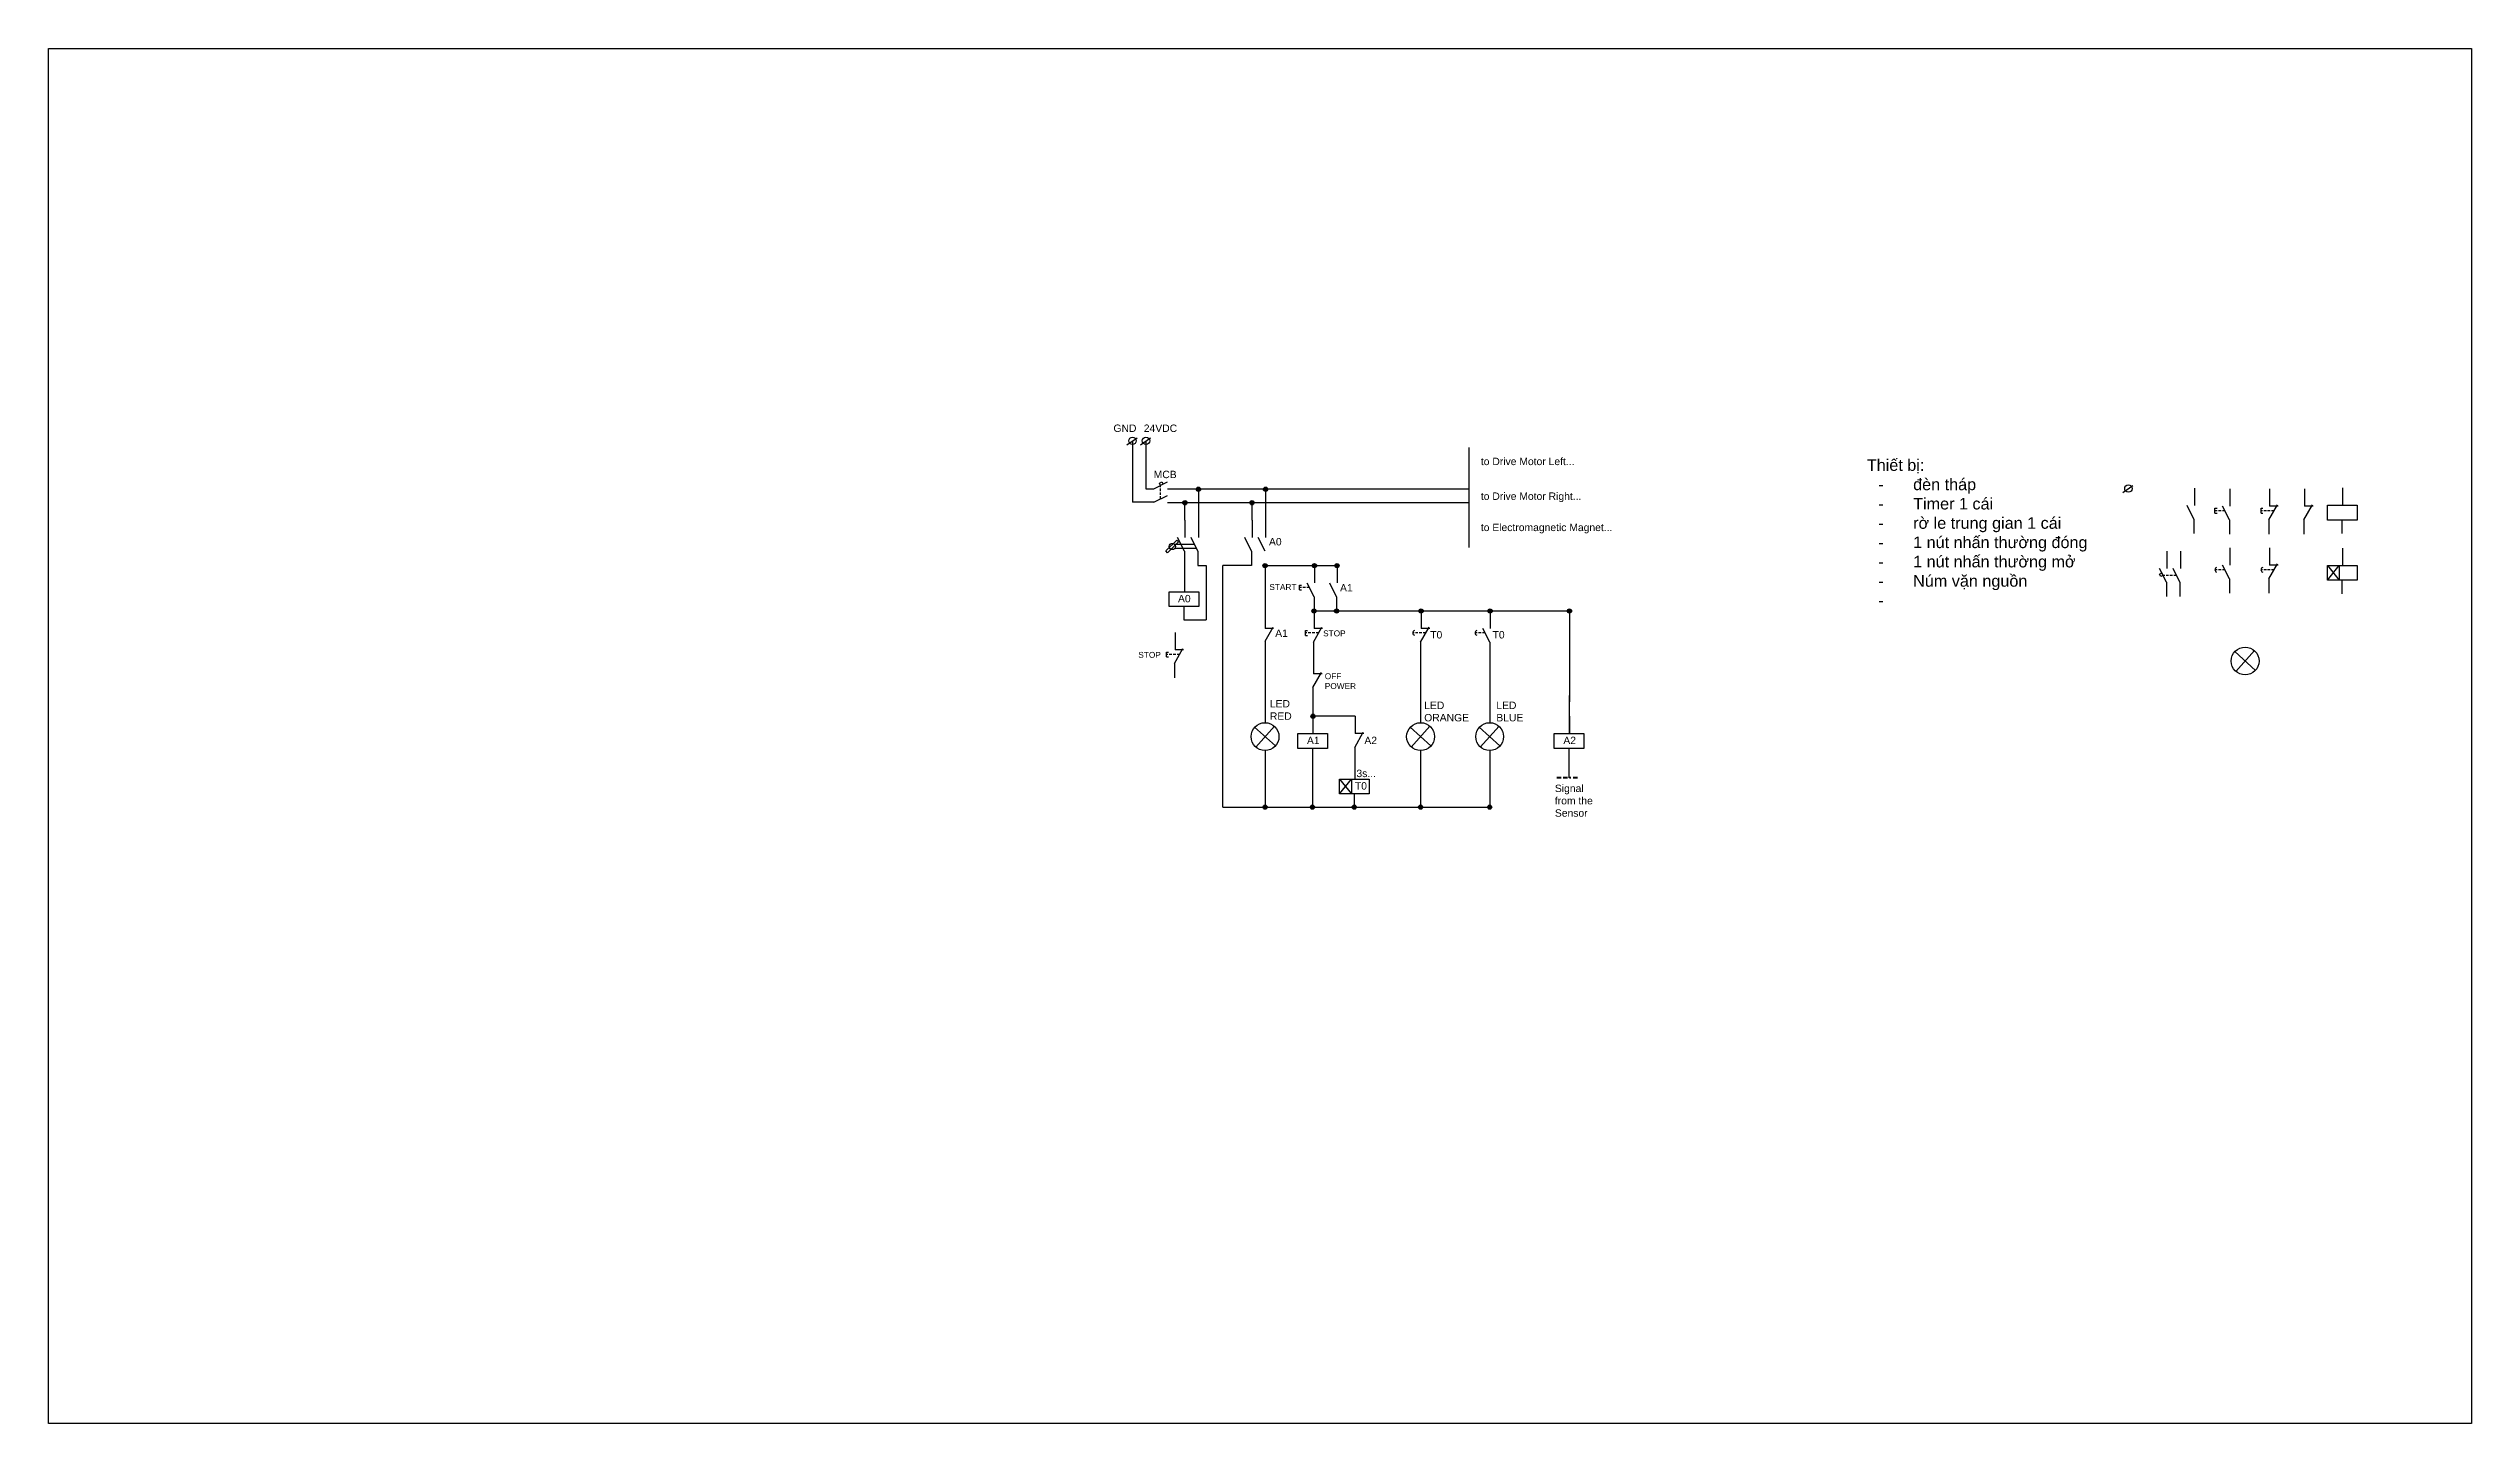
# Model space of a CAD drawing. Header units: millimetres. Extents: x 1 to 623, y -49 to 60.
# Drawn here: x 436.7 to 622.9, y -45.9 to 59.8 of the extents above; entities that cross this region are included whole.
import ezdxf

# ---------------------------------------------------------------- set-up
doc = ezdxf.new("R2010")
doc.units = ezdxf.units.MM
doc.header["$LTSCALE"] = 0.1
doc.linetypes.add('BORDERX2', pattern=[88.9, 25.4, -12.7, 25.4, -12.7, 0, -12.7])
doc.linetypes.add('JIS_02_2.0', pattern=[3, 2, -1])
doc.styles.get("Standard").update_dxf_attribs({"font": 'arial.ttf'})

# ---------------------------------------------------------------- blocks, each defined once
blk = doc.blocks.new('Q')
at = {"ltscale": 0.13}
for p, q in [((535.02, 9.38), (535.93, 8.25)), ((535.02, 8.25), (535.93, 9.38)), ((535.93, 9.38), (535.93, 8.25))]:
    blk.add_line(p, q, dxfattribs=at)
for p, q in [((536.18, 10.71), (536.18, 9.38)), ((536.14, 8.25), (536.14, 7.22))]:
    blk.add_line(p, q)
blk.add_lwpolyline([(535.02, 9.38), (537.3, 9.38), (537.3, 8.25), (535.02, 8.25)], close=True, dxfattribs=at)

msp = doc.modelspace()

# ---------------------------------------------------------------- hatches: boundary and pattern name
at = {"ltscale": 0.13, "true_color": 0x000000}
h = msp.add_hatch(dxfattribs=at)
h.set_pattern_fill('ANGLE', color=18, scale=0.8)
h.set_pattern_definition([(0, (93.4915, 11.241), (0, 5.588), [4.064, -1.524]), (90, (93.4915, 11.241), (-5.588, 3e-16), [4.064, -1.524])])
h.paths.add_polyline_path([(522.1, 26.37), (522.18, 26.2), (522.38, 26.3), (522.29, 26.47)])
h = msp.add_hatch(color=256)
h.dxf.hatch_style = 1
h.paths.add_polyline_path([(525.25, 25.91, 1), (524.93, 25.91, 1)])
h = msp.add_hatch(color=256)
h.dxf.hatch_style = 1
h.paths.add_polyline_path([(530.41, 25.91, 1), (530.09, 25.91, 1)])
h = msp.add_hatch(color=256)
h.dxf.hatch_style = 1
h.paths.add_polyline_path([(524.21, 24.87, 1), (523.89, 24.87, 1)])
h = msp.add_hatch(color=256)
h.dxf.hatch_style = 1
h.paths.add_polyline_path([(529.37, 24.87, 1), (529.05, 24.87, 1)])
h = msp.add_hatch(color=256)
h.dxf.hatch_style = 1
h.paths.add_polyline_path([(530.37, 20.04, 1), (530.05, 20.04, 1)])
h = msp.add_hatch(color=256)
h.dxf.hatch_style = 1
h.paths.add_polyline_path([(534.17, 20.04, 1), (533.84, 20.04, 1)])
h = msp.add_hatch(color=256)
h.dxf.hatch_style = 1
h.paths.add_polyline_path([(535.9, 20.04, 1), (535.58, 20.04, 1)])
h = msp.add_hatch(dxfattribs=at)
h.set_pattern_fill('ANGLE', color=18, scale=0.8)
h.set_pattern_definition([(0, (75.092, 4.534), (0, 5.588), [4.064, -1.524]), (90, (75.092, 4.534), (-5.588, 3e-16), [4.064, -1.524])])
h.paths.add_polyline_path([(598.94, 19.39), (599.04, 19.2), (599.21, 19.29), (599.11, 19.48)])
h = msp.add_hatch(color=256)
h.dxf.hatch_style = 1
h.paths.add_polyline_path([(534.13, 16.55, 1), (533.8, 16.55, 1)])
h = msp.add_hatch(color=256)
h.dxf.hatch_style = 1
h.paths.add_polyline_path([(535.86, 16.55, 1), (535.54, 16.55, 1)])
h = msp.add_hatch(color=256)
h.dxf.hatch_style = 1
h.paths.add_polyline_path([(542.36, 16.55, 1), (542.04, 16.55, 1)])
h = msp.add_hatch(color=256)
h.dxf.hatch_style = 1
h.paths.add_polyline_path([(547.67, 16.55, 1), (547.34, 16.55, 1)])
h = msp.add_hatch(color=256)
h.dxf.hatch_style = 1
h.paths.add_polyline_path([(553.76, 16.55, 1), (553.44, 16.55, 1)])
h = msp.add_hatch(color=256)
h.dxf.hatch_style = 1
h.paths.add_polyline_path([(534.05, 8.47, 1), (533.73, 8.47, 1)])
h = msp.add_hatch(color=256)
h.dxf.hatch_style = 1
h.paths.add_polyline_path([(530.37, 1.48, 1), (530.05, 1.48, 1)])
h = msp.add_hatch(color=256)
h.dxf.hatch_style = 1
h.paths.add_polyline_path([(534.01, 1.48, 1), (533.69, 1.48, 1)])
h = msp.add_hatch(color=256)
h.dxf.hatch_style = 1
h.paths.add_polyline_path([(537.23, 1.48, 1), (536.9, 1.48, 1)])
h = msp.add_hatch(color=256)
h.dxf.hatch_style = 1
h.paths.add_polyline_path([(542.32, 1.48, 1), (542, 1.48, 1)])
h = msp.add_hatch(color=256)
h.dxf.hatch_style = 1
h.paths.add_polyline_path([(547.63, 1.48, 1), (547.3, 1.48, 1)])

# ---------------------------------------------------------------- linework, layer by layer
at = {"ltscale": 0.13}
for p, q in [((519.59, 29.33), (520.37, 29.87)), ((520.63, 29.33), (521.41, 29.87)), ((520.02, 29.63), (520.02, 28.06)), ((521.06, 29.63), (521.06, 28.06)), ((545.86, 29.11), (545.86, 21.42)), ((596.13, 25.66), (596.9, 26.2)), ((521.66, 24.91), (520.02, 24.91)), ((521.06, 25.94), (521.66, 25.94)), ((524.01, 20.04), (524.01, 19.37)), ((525.05, 20.04), (525.68, 20.04)), ((525.68, 20.04), (525.68, 15.87)), ((529.17, 20.04), (526.96, 20.04)), ((526.96, 1.48), (526.96, 20.04)), ((530.21, 20.04), (535.9, 20.04)), ((530.21, 20.04), (530.21, 15.22)), ((611.84, 20.04), (612.75, 18.91)), ((611.84, 18.91), (612.75, 20.04)), ((612.75, 20.04), (612.75, 18.91)), ((523.97, 15.87), (525.68, 15.87)), ((553.76, 16.55), (533.97, 16.55)), ((530.21, 14.23), (530.21, 7.98)), ((604.72, 13.43), (606.32, 11.99)), ((604.8, 11.91), (606.24, 13.51)), ((553.6, 7.14), (553.6, 10.05)), ((529.41, 7.62), (531.01, 6.18)), ((529.49, 6.1), (530.93, 7.7)), ((537.14, 8.47), (533.89, 8.47)), ((541.36, 7.62), (542.96, 6.18)), ((541.44, 6.1), (542.88, 7.7)), ((546.67, 7.62), (548.26, 6.18)), ((546.75, 6.1), (548.19, 7.7)), ((533.85, 4.98), (533.85, 1.48)), ((526.96, 1.48), (547.63, 1.48))]:
    msp.add_line(p, q, dxfattribs=at)
for p, q in [((520.02, 28.06), (520.02, 24.91)), ((521.06, 28.06), (521.06, 25.94)), ((521.66, 25.94), (522.71, 26.47)), ((521.66, 24.91), (522.71, 25.43)), ((545.86, 25.91), (522.72, 25.91)), ((545.86, 24.87), (522.72, 24.87)), ((524.05, 23.54), (524.05, 24.87)), ((525.09, 25.91), (525.09, 22.21)), ((529.21, 23.54), (529.21, 24.87)), ((530.25, 25.91), (530.25, 22.21)), ((601.58, 23.61), (601.06, 24.66)), ((601.62, 26), (601.62, 24.67)), ((603.2, 24.26), (603.2, 24.45)), ((603.2, 24.45), (603.36, 24.45)), ((603.2, 24.07), (603.2, 24.26)), ((604.32, 23.55), (603.79, 24.6)), ((604.35, 25.94), (604.35, 24.61)), ((606.74, 24.26), (606.74, 24.45)), ((606.74, 24.45), (606.89, 24.45)), ((606.74, 24.07), (606.74, 24.26)), ((607.34, 23.55), (608, 24.7)), ((607.38, 25.94), (607.38, 24.61)), ((608.05, 24.61), (607.38, 24.61)), ((610.04, 23.55), (610.7, 24.7)), ((610.08, 25.94), (610.08, 24.61)), ((610.75, 24.61), (610.08, 24.61)), ((613, 26.01), (613, 24.68)), ((524.05, 23.54), (524.05, 22.21)), ((529.21, 23.54), (529.21, 22.21)), ((601.58, 23.61), (601.58, 22.51)), ((603.2, 24.07), (603.36, 24.07)), ((604.32, 23.55), (604.32, 22.45)), ((606.74, 24.07), (606.89, 24.07)), ((607.34, 23.55), (607.34, 22.45)), ((610.04, 23.55), (610.04, 22.45)), ((612.96, 23.54), (612.96, 22.51)), ((524.79, 21.67), (523.25, 21.67)), ((524.94, 21.36), (523.25, 21.36)), ((524.01, 21.14), (523.49, 22.2)), ((524.01, 21.14), (524.01, 20.04)), ((525.05, 21.14), (524.53, 22.2)), ((525.05, 21.14), (525.05, 20.04)), ((529.17, 21.14), (528.65, 22.2)), ((529.17, 21.14), (529.17, 20.04)), ((530.21, 21.14), (529.69, 22.2)), ((599.51, 21.15), (599.51, 19.82)), ((600.54, 21.15), (600.54, 19.82)), ((604.35, 21.41), (604.35, 20.08)), ((607.38, 21.41), (607.38, 20.08)), ((613, 21.38), (613, 20.04)), ((524.01, 19.37), (524.01, 18.03)), ((533.97, 17.65), (533.44, 18.7)), ((534, 20.04), (534, 18.71)), ((535.7, 17.65), (535.18, 18.7)), ((535.74, 20.04), (535.74, 18.71)), ((599.47, 18.76), (598.95, 19.81)), ((599.47, 18.76), (599.47, 17.66)), ((600.5, 18.76), (599.98, 19.81)), ((600.5, 18.76), (600.5, 17.66)), ((604.32, 19.02), (603.79, 20.07)), ((604.32, 19.02), (604.32, 17.92)), ((607.34, 19.02), (608, 20.17)), ((607.34, 19.02), (607.34, 17.92)), ((608.05, 20.08), (607.38, 20.08)), ((612.96, 18.91), (612.96, 17.88)), ((523.97, 16.9), (523.97, 15.87)), ((532.85, 18.36), (532.85, 18.55)), ((532.85, 18.55), (533.01, 18.55)), ((532.85, 18.17), (532.85, 18.36)), ((532.85, 18.17), (533.01, 18.17)), ((533.97, 17.65), (533.97, 16.55)), ((535.7, 17.65), (535.7, 16.55)), ((523.29, 14.9), (523.29, 13.57)), ((530.21, 16.55), (530.21, 15.22)), ((530.21, 14.23), (530.83, 15.31)), ((530.87, 15.22), (530.21, 15.22)), ((533.32, 14.87), (533.32, 15.06)), ((533.32, 15.06), (533.48, 15.06)), ((533.93, 14.16), (534.58, 15.31)), ((533.97, 16.55), (533.97, 15.22)), ((534.63, 15.22), (533.97, 15.22)), ((542.16, 14.16), (542.82, 15.31)), ((542.2, 16.55), (542.2, 15.22)), ((542.86, 15.22), (542.2, 15.22)), ((547.47, 14.16), (546.94, 15.21)), ((547.5, 16.55), (547.5, 15.22)), ((553.6, 16.55), (553.6, 9.57)), ((522.64, 13.22), (522.64, 13.4)), ((522.64, 13.4), (522.8, 13.4)), ((522.64, 13.03), (522.64, 13.22)), ((523.25, 12.51), (523.9, 13.66)), ((523.95, 13.57), (523.29, 13.57)), ((533.32, 14.68), (533.32, 14.87)), ((533.32, 14.68), (533.48, 14.68)), ((533.93, 14.16), (533.93, 13.06)), ((533.93, 13.06), (533.93, 11.73)), ((542.16, 14.16), (542.16, 7.98)), ((547.47, 14.16), (547.47, 7.98)), ((522.64, 13.03), (522.8, 13.03)), ((523.25, 12.51), (523.25, 11.41)), ((533.89, 10.67), (534.54, 11.82)), ((534.59, 11.73), (533.93, 11.73)), ((533.89, 10.67), (533.89, 9.57)), ((533.89, 9.57), (533.89, 8.47)), ((533.89, 8.47), (533.89, 7.14)), ((537.14, 8.47), (537.14, 7.14)), ((542.16, 8.37), (542.16, 7.98)), ((553.6, 8.47), (553.6, 7.14)), ((530.21, 5.83), (530.21, 1.48)), ((533.85, 6), (533.85, 4.98)), ((537.1, 6.07), (537.76, 7.23)), ((537.1, 6.07), (537.1, 4.98)), ((537.8, 7.14), (537.14, 7.14)), ((542.16, 5.83), (542.16, 1.48)), ((547.47, 5.83), (547.47, 1.48)), ((553.56, 6), (553.56, 3.74))]:
    msp.add_line(p, q)
at = {"linetype": 'JIS_02_2.0'}
for p, q in [((522.18, 25.17), (522.18, 26.2)), ((603.97, 24.26), (603.2, 24.26)), ((607.75, 24.26), (606.74, 24.26)), ((600.24, 19.29), (599.21, 19.29)), ((603.97, 19.72), (603.2, 19.72)), ((607.75, 19.72), (606.74, 19.72)), ((533.62, 18.36), (532.85, 18.36)), ((523.65, 13.22), (522.64, 13.22)), ((534.33, 14.87), (533.32, 14.87)), ((542.56, 14.87), (541.55, 14.87)), ((547.12, 14.87), (546.35, 14.87))]:
    msp.add_line(p, q, dxfattribs=at)
at = {"linetype": 'BORDERX2', "lineweight": 90, "ltscale": 0.13}
msp.add_line((552.62, 3.77), (554.26, 3.77), dxfattribs=at)
msp.add_lwpolyline([(436.72, 59.78), (622.92, 59.78), (622.92, -45.88), (436.72, -45.88)], close=True)
at = {"ltscale": 0.13}
for points in [[(522.29, 26.47), (522.38, 26.3), (522.18, 26.2), (522.1, 26.37)], [(611.84, 24.68), (614.12, 24.68), (614.12, 23.54), (611.84, 23.54)], [(522.58, 21.17), (523.44, 21.99), (523.57, 21.86), (522.71, 21.03)], [(598.94, 19.39), (599.11, 19.48), (599.21, 19.29), (599.04, 19.2)], [(611.84, 20.04), (614.12, 20.04), (614.12, 18.91), (611.84, 18.91)], [(522.85, 18.03), (525.13, 18.03), (525.13, 16.9), (522.85, 16.9)], [(532.73, 7.14), (535.01, 7.14), (535.01, 6), (532.73, 6)], [(552.43, 7.14), (554.71, 7.14), (554.71, 6), (552.43, 6)]]:
    msp.add_lwpolyline(points, close=True, dxfattribs=at)
for centre, radius in [((520.02, 29.63), 0.285), ((521.06, 29.63), 0.285), ((525.09, 25.91), 0.162), ((530.25, 25.91), 0.162), ((596.55, 25.96), 0.285), ((524.05, 24.87), 0.162), ((529.21, 24.87), 0.162), ((530.21, 20.04), 0.162), ((534, 20.04), 0.162), ((535.74, 20.04), 0.162), ((533.97, 16.55), 0.162), ((535.7, 16.55), 0.162), ((542.2, 16.55), 0.162), ((547.5, 16.55), 0.162), ((553.6, 16.55), 0.162), ((533.89, 8.47), 0.162), ((530.21, 1.48), 0.162), ((533.85, 1.48), 0.162), ((537.06, 1.48), 0.162), ((542.16, 1.48), 0.162), ((547.47, 1.48), 0.162)]:
    msp.add_circle(centre, radius)
for centre, radius in [((523.08, 21.51), 0.238), ((605.52, 12.71), 1.07), ((530.21, 6.9), 1.07), ((542.16, 6.9), 1.07), ((547.47, 6.9), 1.07)]:
    msp.add_circle(centre, radius, dxfattribs=at)
for centre in [(603.39, 19.72), (606.93, 19.72), (541.75, 14.87), (546.54, 14.87)]:
    msp.add_arc(centre, 0.192, 108.793, 251.207, dxfattribs=at)

# ---------------------------------------------------------------- block references
msp.add_blockref('Q', (0.92, -5.74))

# ---------------------------------------------------------------- texts
at = {"attachment_point": 1}
for s, width, gutter_width, insert, char_height in [('GND', 0.8273, 2.84, (518.56, 30.88), 0.569), ('24VDC', 0.8273, 2.84, (520.89, 30.88), 0.569), ('to Drive Motor Left...', 7.8921, 2.84, (546.79, 28.33), 0.5687), ('Thiết bị:\\P\\pxi-3,l4,t4;-^Iđèn tháp \\P-^ITimer 1 cái \\P-^Irờ le trung gian 1 cái \\P-^I1 nút nhấn thường đóng\\P-^I1 nút nhấn thường mở \\P-^INúm vặn nguồn\\P-^I', 51.5218, 4.45, (576.45, 28.21), 0.8898), ('MCB', 0.8273, 2.84, (521.65, 27.33), 0.569), ('to Drive Motor Right...', 7.8921, 2.84, (546.79, 25.66), 0.5687), ('to Electromagnetic Magnet...', 12.4174, 2.84, (546.79, 23.26), 0.5687), ('A0', 0.8273, 2.84, (530.51, 22.16), 0.569), ('START', 2.7276, 2.27, (530.54, 18.62), 0.455), ('A0', 0.8273, 2.84, (523.52, 17.79), 0.569), ('A1', 0.8273, 2.84, (535.97, 18.62), 0.569), ('A1', 0.8273, 2.84, (530.99, 15.13), 0.569), ('STOP', 2.7276, 2.27, (534.67, 15.06), 0.455), ('T0', 0.8273, 2.84, (542.9, 15.01), 0.569), ('T0', 0.8273, 2.84, (547.69, 15.01), 0.569), ('STOP', 2.7276, 2.27, (520.47, 13.41), 0.455), ('OFF POWER', 2.7276, 2.27, (534.8, 11.77), 0.455), ('LED \\PRED', 3.4095, 2.84, (530.58, 9.71), 0.569), ('LED ORANGE', 3.4095, 2.84, (542.44, 9.59), 0.569), ('LED BLUE', 3.4095, 2.84, (547.98, 9.59), 0.569), ('A1', 0.8273, 2.84, (533.43, 6.89), 0.569), ('A2', 0.8273, 2.84, (537.84, 6.89), 0.569), ('A2', 0.8273, 2.84, (553.13, 6.89), 0.569), ('3s...', 0.8273, 2.84, (537.23, 4.36), 0.569), ('T0', 0.8273, 2.84, (537.11, 3.4), 0.569), ('Signal from the Sensor', 3.4095, 2.84, (552.48, 3.21), 0.5687)]:
    msp.add_mtext_dynamic_manual_height_columns(s, width=width, gutter_width=gutter_width, heights=[0], dxfattribs=dict(at, insert=insert, char_height=char_height))

doc.saveas('drawing.dxf')
